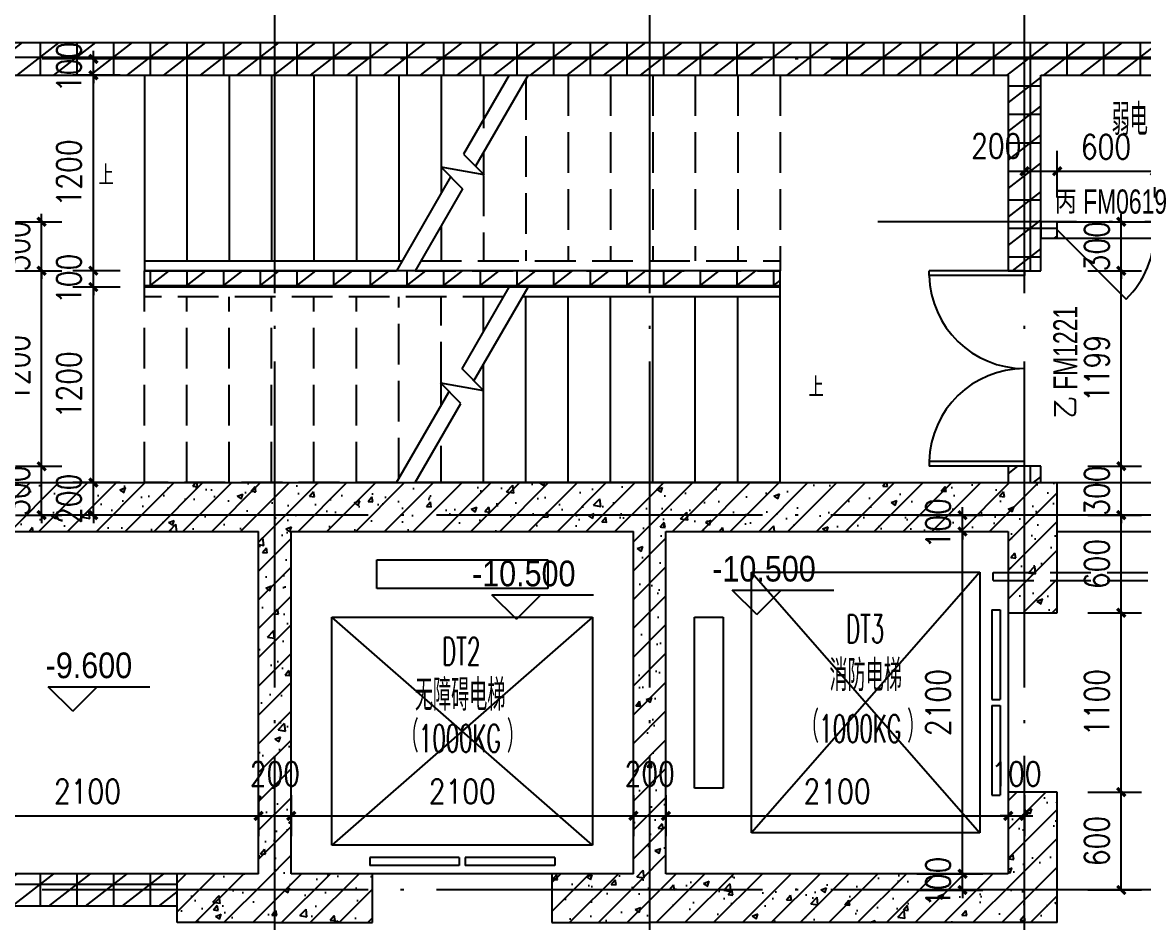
# Model space of a CAD drawing. Extents: x 718358 to 1668613, y -348838 to -159582.
# Drawn here: x 726164 to 733043, y -193960 to -188436 of the extents above; entities that cross this region are included whole.
import ezdxf

# ---------------------------------------------------------------- set-up
doc = ezdxf.new("R2010")
doc.units = 0
doc.header["$LTSCALE"] = 1000
doc.linetypes.add('DASH', pattern=[0.35, 0.25, -0.1])
doc.linetypes.add('DOTE', pattern=[2.42, 2, -0.2, 0.02, -0.2])
for name, color, linetype in [('地下室排水', 44, 'Continuous'), ('建-图例填充', 251, 'Continuous'), ('建-墙体', 2, 'Continuous'), ('建-尺寸', 73, 'Continuous'), ('建-影线', 8, 'Continuous'), ('建-房间名', 7, 'Continuous'), ('建-柱子', 6, 'Continuous'), ('建-标高', 3, 'Continuous'), ('建-楼梯', 4, 'Continuous'), ('建-符号', 3, 'Continuous'), ('建-符号说明', 7, 'Continuous'), ('建-轴网', 14, 'DOTE'), ('建-门', 4, 'Continuous'), ('建-门窗', 4, 'Continuous'), ('建-门窗-编号', 7, 'Continuous')]:
    doc.layers.add(name, color=color, linetype=linetype)
doc.styles.add('_TCH_DIM', font='gt单线西文.shx', dxfattribs={"width": 0.8, "bigfont": 'gt单线中文.shx'})
doc.styles.add('_TCH_WINDOW', font='gt单线西文.shx', dxfattribs={"height": 3.5, "bigfont": 'gt单线中文.shx'})
doc.styles.add('DIM_FONT', font='SIMPLEX.shx', dxfattribs={"width": 0.8, "bigfont": 'GBCBIG.shx'})
doc.dimstyles.new('DIMN50', dxfattribs={"dimscale": 0.5, "dimtxt": 300, "dimasz": 100, "dimexe": 250, "dimexo": 300, "dimgap": 150, "dimtad": 1, "dimdec": 0, "dimzin": 0, "dimdsep": 46, "dimtxsty": 'DIM_FONT', "dimblk": 'ARCHTICK', "dimcen": 0.09, "dimdle": 1, "dimclrt": 7, "dimazin": 2, "dimtfac": 1, "dimtdec": 0, "dimtix": 1, "dimtmove": 2, "dimatfit": 3, "dimldrblk": 'ARCHTICK', "dimfxl": 1, "dimtolj": 1, "dimtzin": 0, "dimarcsym": 0})
pattern_1 = [(0, (0, 0), (0, 175), []), (37.875, (200, 0), (-84.807639, 109.038328), []), (90, (200, 0), (-225, 1e-14), [])]
pattern_2 = [(45, (0, 0), (-88.388348, 88.388348), []), (50, (0, 0), (358.63009, -31.37607), [37.5, -412.5]), (355, (0, 0), (-69.37567, 376.09607), [30, -330]), (100.4514, (29.9, -2.6), (289.25469, 344.71977), [31.8701, -350.57106]), (46.1842, (0, 100), (533.62052, -82.7595), [56.25, -618.75]), (96.6356, (44.47, 93.1), (467.33135, 487.05894), [47.80514, -525.8565]), (351.1842, (0, 100), (467.33097, 487.0593), [45, -495]), (21, (50, 75), (298.45353, -201.30945), [37.5, -412.5]), (326, (50, 75), (121.65767, 362.57502), [30, -330]), (71.4514, (74.87, 58.22), (420.11131, 161.26525), [31.8701, -350.57106]), (37.5, (0, 0), (6.079928, 166.446927), [0, -326, 0, -335, 0, -331.25]), (7.5, (0, 0), (131.53477, 197.205856), [0, -191, 0, -318.5, 0, -126.25]), (327.5, (-111.5, 0), (266.911218, -11.277436), [0, -125, 0, -390, 0, -517.5]), (317.5, (-161.5, 0), (291.593085, 50.05249), [0, -162.5, 0, -259, 0, -367.5])]

# ---------------------------------------------------------------- blocks, each defined once
blk = doc.blocks.new('gnftfgfgdsgfd')
at = {"layer": '建-楼梯'}
for p, q in [((726912.8, -155897.7), (729151.5, -155897.7)), ((726912.8, -155897.7), (726912.8, -157037.7)), ((727172.8, -155897.7), (727172.8, -157037.7)), ((727432.8, -155897.7), (727432.8, -157037.7)), ((727692.8, -155897.7), (727692.8, -157037.7)), ((727952.8, -155897.7), (727952.8, -157037.7)), ((728212.8, -155897.7), (728212.8, -157037.7)), ((728472.8, -155897.7), (728472.8, -157037.7)), ((728732.8, -155897.7), (728732.8, -156462.5)), ((729151.5, -155897.7), (728871.1, -156383.3)), ((729266.9, -155897.7), (728944.3, -156456.5)), ((728992.8, -155897.7), (728992.8, -156222.5)), ((728992.8, -156372.5), (728992.8, -156505)), ((728871.1, -156383.3), (728997.3, -156509.5)), ((728997.3, -156509.5), (728732.4, -156462.8)), ((728732.4, -156462.8), (728864.5, -156594.8)), ((728732.8, -156463.2), (728732.8, -156622.9)), ((728791.3, -156521.6), (728458.7, -157097.7)), ((728864.5, -156594.8), (728574.1, -157097.7)), ((726912.8, -157037.7), (726912.8, -157097.7)), ((726912.8, -157037.7), (728493.3, -157037.7)), ((726912.8, -157037.7), (726912.8, -157097.7)), ((726912.8, -157097.7), (728458.7, -157097.7)), ((726912.8, -157097.7), (728458.7, -157097.7)), ((728861.1, -157700.6), (729151.5, -157197.7)), ((728934.3, -157773.8), (729266.9, -157197.7)), ((730812.8, -157197.7), (729266.9, -157197.7)), ((730812.8, -157197.7), (729266.9, -157197.7)), ((730812.8, -157257.7), (730812.8, -157197.7)), ((730812.8, -157257.7), (730812.8, -157197.7)), ((730812.8, -157257.7), (729232.3, -157257.7)), ((729252.8, -158397.9), (729252.8, -157257.7)), ((729512.8, -158397.9), (729512.8, -157257.7)), ((729772.8, -158397.9), (729772.8, -157257.7)), ((730032.8, -158397.9), (730032.8, -157257.7)), ((730292.8, -158397.9), (730292.8, -157257.7)), ((730552.8, -158397.9), (730552.8, -157257.7)), ((730812.8, -158397.9), (730812.8, -157257.7)), ((728992.8, -157832.3), (728992.8, -157672.5)), ((728993.2, -157832.7), (728861.1, -157700.6)), ((728854.5, -157912.2), (728728.3, -157785.9)), ((728728.3, -157785.9), (728993.2, -157832.7)), ((728732.8, -157922.9), (728732.8, -157790.4)), ((728458.7, -158397.9), (728781.3, -157839)), ((728992.8, -158397.9), (728992.8, -157832.9)), ((728574.1, -158397.9), (728854.5, -157912.2)), ((728732.8, -158397.9), (728732.8, -158172.9)), ((730812.8, -158397.9), (728574.1, -158397.9))]:
    blk.add_line(p, q, dxfattribs=at)
at = {"layer": '建-楼梯', "linetype": 'DASH'}
for p, q in [((729252.8, -155922.2), (729252.8, -157037.7)), ((729266.9, -155897.7), (730812.8, -155897.7)), ((729512.8, -155897.7), (729512.8, -157037.7)), ((729772.8, -155897.7), (729772.8, -157037.7)), ((730032.8, -155897.7), (730032.8, -157037.7)), ((730292.8, -155897.7), (730292.8, -157037.7)), ((730552.8, -155897.7), (730552.8, -157037.7)), ((730812.8, -155897.7), (730812.8, -157037.7)), ((728992.8, -156512.4), (728992.8, -157037.7)), ((728732.8, -156822.9), (728732.8, -157037.7)), ((728608.8, -157037.7), (730812.8, -157037.7)), ((730812.8, -157037.7), (730812.8, -157097.7)), ((730812.8, -157037.7), (730812.8, -157097.7)), ((728574.1, -157097.7), (730812.8, -157097.7)), ((728574.1, -157097.7), (730812.8, -157097.7)), ((729151.5, -157197.7), (726912.8, -157197.7)), ((726912.8, -157257.7), (726912.8, -157197.7)), ((729151.5, -157197.7), (726912.8, -157197.7)), ((726912.8, -157257.7), (726912.8, -157197.7)), ((726912.8, -158397.9), (726912.8, -157257.7)), ((729116.8, -157257.7), (726912.8, -157257.7)), ((727172.8, -158397.9), (727172.8, -157257.7)), ((727432.8, -158397.9), (727432.8, -157257.7)), ((727692.8, -158397.9), (727692.8, -157257.7)), ((727952.8, -158397.9), (727952.8, -157257.7)), ((728212.8, -158397.9), (728212.8, -157257.7)), ((728472.8, -158373.4), (728472.8, -157257.7)), ((728732.8, -157783.1), (728732.8, -157257.7)), ((728992.8, -157472.5), (728992.8, -157257.7)), ((728458.7, -158397.9), (726912.8, -158397.9))]:
    blk.add_line(p, q, dxfattribs=at)
at = {"layer": '建-符号'}
for points in [[(726782.8, -156497.7, 0, 0, 0), (728582.8, -156497.7, 40, 0, 0), (728732.8, -156497.7, 0, 0, 0)], [(730942.8, -157797.7, 0, 0, 0), (729142.8, -157797.7, 40, 0, 0), (728992.8, -157797.7, 0, 0, 0)]]:
    blk.add_lwpolyline(points, format="xyseb", dxfattribs=at)
at = {"layer": '建-符号说明', "style": '_TCH_DIM', "width": 0.8}
for p in [(726631, -156572.7), (730987.8, -157872.7)]:
    blk.add_text('上', height=122.8, dxfattribs=at).set_placement(p)
blk = doc.blocks.new('_ArchTick')
at = {"color": 0, "linetype": 'ByBlock', "const_width": 0.4}
blk.add_lwpolyline([(-0.5, -0.5), (0.5, 0.5)], dxfattribs=at)
blk = doc.blocks.new('*D933')
at = {"layer": 'Defpoints', "color": 0, "transparency": 16777216}
for p in [(732512.8, -189349.6), (732312.8, -189660.1), (732512.8, -189660.1)]:
    blk.add_point(p, dxfattribs=at)
at = {"layer": '建-尺寸', "color": 0, "lineweight": -2, "transparency": 16777216}
for p, q in [((732312.8, -189510.1), (732312.8, -189224.6)), ((732512.8, -189510.1), (732512.8, -189224.6)), ((732312.3, -189349.6), (732513.3, -189349.6))]:
    blk.add_line(p, q, dxfattribs=at)
at = {"layer": '建-尺寸', "color": 0, "lineweight": -2, "transparency": 16777216, "xscale": 50, "yscale": 50, "zscale": 50, "rotation": 180}
blk.add_blockref('_ArchTick', (732312.8, -189349.6), dxfattribs=at)
at = {"layer": '建-尺寸', "color": 0, "lineweight": -2, "transparency": 16777216, "xscale": 50, "yscale": 50, "zscale": 50}
blk.add_blockref('_ArchTick', (732512.8, -189349.6), dxfattribs=at)
at = {"layer": '建-尺寸', "color": 7, "transparency": 16777216, "insert": (732139.4, -189194.6), "char_height": 150, "attachment_point": 5, "style": 'DIM_FONT'}
blk.add_mtext('\\A1;200', dxfattribs=at)
blk = doc.blocks.new('*D934')
at = {"layer": 'Defpoints', "color": 0, "transparency": 16777216}
for p in [(733112.8, -189349.6), (732512.8, -189660.1), (733112.8, -189660.1)]:
    blk.add_point(p, dxfattribs=at)
at = {"layer": '建-尺寸', "color": 0, "lineweight": -2, "transparency": 16777216}
for p, q in [((732512.8, -189510.1), (732512.8, -189224.6)), ((733112.8, -189510.1), (733112.8, -189224.6)), ((732512.3, -189349.6), (733113.3, -189349.6))]:
    blk.add_line(p, q, dxfattribs=at)
at = {"layer": '建-尺寸', "color": 0, "lineweight": -2, "transparency": 16777216, "xscale": 50, "yscale": 50, "zscale": 50, "rotation": 180}
blk.add_blockref('_ArchTick', (732512.8, -189349.6), dxfattribs=at)
at = {"layer": '建-尺寸', "color": 0, "lineweight": -2, "transparency": 16777216, "xscale": 50, "yscale": 50, "zscale": 50}
blk.add_blockref('_ArchTick', (733112.8, -189349.6), dxfattribs=at)
at = {"layer": '建-尺寸', "color": 7, "transparency": 16777216, "insert": (732812.8, -189199.6), "char_height": 150, "attachment_point": 5, "style": 'DIM_FONT'}
blk.add_mtext('\\A1;600', dxfattribs=at)
blk = doc.blocks.new('*D938')
at = {"layer": 'Defpoints', "color": 0, "transparency": 16777216}
for p in [(731503, -193660.3), (731932.3, -193660.3), (731503, -193760.4)]:
    blk.add_point(p, dxfattribs=at)
at = {"layer": '建-尺寸', "color": 0, "lineweight": -2, "transparency": 16777216}
for p, q in [((731653, -193660.3), (732057.3, -193660.3)), ((731932.3, -193660.3), (731932.3, -193610.3)), ((731932.3, -193760.4), (731932.3, -193660.3)), ((731653, -193760.4), (732057.3, -193760.4)), ((731932.3, -193760.4), (731932.3, -193810.4))]:
    blk.add_line(p, q, dxfattribs=at)
at = {"layer": '建-尺寸', "color": 0, "lineweight": -2, "transparency": 16777216, "xscale": 50, "yscale": 50, "zscale": 50}
for p, rotation in [((731932.3, -193660.3), 270), ((731932.3, -193760.4), 90)]:
    blk.add_blockref('_ArchTick', p, dxfattribs=dict(at, rotation=rotation))
at = {"layer": '建-尺寸', "color": 7, "transparency": 16777216, "insert": (731782.3, -193710.4), "char_height": 150, "attachment_point": 5, "rotation": 90, "style": 'DIM_FONT'}
blk.add_mtext('\\A1;100', dxfattribs=at)
blk = doc.blocks.new('*D939')
at = {"layer": 'Defpoints', "color": 0, "transparency": 16777216}
for p in [(731503, -191560.3), (731932.3, -191560.3), (731503, -193660.3)]:
    blk.add_point(p, dxfattribs=at)
at = {"layer": '建-尺寸', "color": 0, "lineweight": -2, "transparency": 16777216}
for p, q in [((731653, -191560.3), (732057.3, -191560.3)), ((731932.3, -193660.8), (731932.3, -191559.8)), ((731653, -193660.3), (732057.3, -193660.3))]:
    blk.add_line(p, q, dxfattribs=at)
at = {"layer": '建-尺寸', "color": 0, "lineweight": -2, "transparency": 16777216, "xscale": 50, "yscale": 50, "zscale": 50}
for p, rotation in [((731932.3, -191560.3), 90), ((731932.3, -193660.3), 270)]:
    blk.add_blockref('_ArchTick', p, dxfattribs=dict(at, rotation=rotation))
at = {"layer": '建-尺寸', "color": 7, "transparency": 16777216, "insert": (731782.3, -192610.3), "char_height": 150, "attachment_point": 5, "rotation": 90, "style": 'DIM_FONT'}
blk.add_mtext('\\A1;2100', dxfattribs=at)
blk = doc.blocks.new('*D940')
at = {"layer": 'Defpoints', "color": 0, "transparency": 16777216}
for p in [(731503, -191460.1), (731932.3, -191460.1), (731503, -191560.3)]:
    blk.add_point(p, dxfattribs=at)
at = {"layer": '建-尺寸', "color": 0, "lineweight": -2, "transparency": 16777216}
for p, q in [((731932.3, -191460.1), (731932.3, -191410.1)), ((731653, -191460.1), (732057.3, -191460.1)), ((731932.3, -191560.3), (731932.3, -191460.1)), ((731653, -191560.3), (732057.3, -191560.3)), ((731932.3, -191560.3), (731932.3, -191610.3))]:
    blk.add_line(p, q, dxfattribs=at)
at = {"layer": '建-尺寸', "color": 0, "lineweight": -2, "transparency": 16777216, "xscale": 50, "yscale": 50, "zscale": 50}
for p, rotation in [((731932.3, -191460.1), 270), ((731932.3, -191560.3), 90)]:
    blk.add_blockref('_ArchTick', p, dxfattribs=dict(at, rotation=rotation))
at = {"layer": '建-尺寸', "color": 7, "transparency": 16777216, "insert": (731782.3, -191510.2), "char_height": 150, "attachment_point": 5, "rotation": 90, "style": 'DIM_FONT'}
blk.add_mtext('\\A1;100', dxfattribs=at)
blk = doc.blocks.new('*D942')
at = {"layer": 'Defpoints', "color": 0, "transparency": 16777216}
for p in [(725512.8, -193029.2), (727612.8, -193029.2), (727612.8, -193305.5)]:
    blk.add_point(p, dxfattribs=at)
at = {"layer": '建-尺寸', "color": 0, "lineweight": -2, "transparency": 16777216}
for p, q in [((725512.8, -193179.2), (725512.8, -193430.5)), ((727612.8, -193179.2), (727612.8, -193430.5)), ((725512.3, -193305.5), (727613.3, -193305.5))]:
    blk.add_line(p, q, dxfattribs=at)
at = {"layer": '建-尺寸', "color": 0, "lineweight": -2, "transparency": 16777216, "xscale": 50, "yscale": 50, "zscale": 50, "rotation": 180}
blk.add_blockref('_ArchTick', (725512.8, -193305.5), dxfattribs=at)
at = {"layer": '建-尺寸', "color": 0, "lineweight": -2, "transparency": 16777216, "xscale": 50, "yscale": 50, "zscale": 50}
blk.add_blockref('_ArchTick', (727612.8, -193305.5), dxfattribs=at)
at = {"layer": '建-尺寸', "color": 7, "transparency": 16777216, "insert": (726562.8, -193155.5), "char_height": 150, "attachment_point": 5, "style": 'DIM_FONT'}
blk.add_mtext('\\A1;2100', dxfattribs=at)
blk = doc.blocks.new('*D943')
at = {"layer": 'Defpoints', "color": 0, "transparency": 16777216}
for p in [(727612.8, -193029.2), (727812.8, -193029.2), (727812.8, -193305.5)]:
    blk.add_point(p, dxfattribs=at)
at = {"layer": '建-尺寸', "color": 0, "lineweight": -2, "transparency": 16777216}
for p, q in [((727612.8, -193179.2), (727612.8, -193430.5)), ((727812.8, -193179.2), (727812.8, -193430.5)), ((727612.3, -193305.5), (727813.3, -193305.5))]:
    blk.add_line(p, q, dxfattribs=at)
at = {"layer": '建-尺寸', "color": 0, "lineweight": -2, "transparency": 16777216, "xscale": 50, "yscale": 50, "zscale": 50, "rotation": 180}
blk.add_blockref('_ArchTick', (727612.8, -193305.5), dxfattribs=at)
at = {"layer": '建-尺寸', "color": 0, "lineweight": -2, "transparency": 16777216, "xscale": 50, "yscale": 50, "zscale": 50}
blk.add_blockref('_ArchTick', (727812.8, -193305.5), dxfattribs=at)
at = {"layer": '建-尺寸', "color": 7, "transparency": 16777216, "insert": (727712.8, -193048), "char_height": 150, "attachment_point": 5, "style": 'DIM_FONT'}
blk.add_mtext('\\A1;200', dxfattribs=at)
blk = doc.blocks.new('*D944')
at = {"layer": 'Defpoints', "color": 0, "transparency": 16777216}
for p in [(727812.8, -193029.2), (729912.8, -193029.2), (729912.8, -193305.5)]:
    blk.add_point(p, dxfattribs=at)
at = {"layer": '建-尺寸', "color": 0, "lineweight": -2, "transparency": 16777216}
for p, q in [((727812.8, -193179.2), (727812.8, -193430.5)), ((729912.8, -193179.2), (729912.8, -193430.5)), ((727812.3, -193305.5), (729913.3, -193305.5))]:
    blk.add_line(p, q, dxfattribs=at)
at = {"layer": '建-尺寸', "color": 0, "lineweight": -2, "transparency": 16777216, "xscale": 50, "yscale": 50, "zscale": 50, "rotation": 180}
blk.add_blockref('_ArchTick', (727812.8, -193305.5), dxfattribs=at)
at = {"layer": '建-尺寸', "color": 0, "lineweight": -2, "transparency": 16777216, "xscale": 50, "yscale": 50, "zscale": 50}
blk.add_blockref('_ArchTick', (729912.8, -193305.5), dxfattribs=at)
at = {"layer": '建-尺寸', "color": 7, "transparency": 16777216, "insert": (728862.8, -193155.5), "char_height": 150, "attachment_point": 5, "style": 'DIM_FONT'}
blk.add_mtext('\\A1;2100', dxfattribs=at)
blk = doc.blocks.new('*D945')
at = {"layer": 'Defpoints', "color": 0, "transparency": 16777216}
for p in [(729912.8, -193029.2), (730112.8, -193029.2), (730112.8, -193305.5)]:
    blk.add_point(p, dxfattribs=at)
at = {"layer": '建-尺寸', "color": 0, "lineweight": -2, "transparency": 16777216}
for p, q in [((729912.8, -193179.2), (729912.8, -193430.5)), ((730112.8, -193179.2), (730112.8, -193430.5)), ((729912.3, -193305.5), (730113.3, -193305.5))]:
    blk.add_line(p, q, dxfattribs=at)
at = {"layer": '建-尺寸', "color": 0, "lineweight": -2, "transparency": 16777216, "xscale": 50, "yscale": 50, "zscale": 50, "rotation": 180}
blk.add_blockref('_ArchTick', (729912.8, -193305.5), dxfattribs=at)
at = {"layer": '建-尺寸', "color": 0, "lineweight": -2, "transparency": 16777216, "xscale": 50, "yscale": 50, "zscale": 50}
blk.add_blockref('_ArchTick', (730112.8, -193305.5), dxfattribs=at)
at = {"layer": '建-尺寸', "color": 7, "transparency": 16777216, "insert": (730012.8, -193048), "char_height": 150, "attachment_point": 5, "style": 'DIM_FONT'}
blk.add_mtext('\\A1;200', dxfattribs=at)
blk = doc.blocks.new('*D946')
at = {"layer": 'Defpoints', "color": 0, "transparency": 16777216}
for p in [(730112.8, -193029.2), (732212.8, -193029.2), (732212.8, -193305.5)]:
    blk.add_point(p, dxfattribs=at)
at = {"layer": '建-尺寸', "color": 0, "lineweight": -2, "transparency": 16777216}
for p, q in [((730112.8, -193179.2), (730112.8, -193430.5)), ((732212.8, -193179.2), (732212.8, -193430.5)), ((730112.3, -193305.5), (732213.3, -193305.5))]:
    blk.add_line(p, q, dxfattribs=at)
at = {"layer": '建-尺寸', "color": 0, "lineweight": -2, "transparency": 16777216, "xscale": 50, "yscale": 50, "zscale": 50, "rotation": 180}
blk.add_blockref('_ArchTick', (730112.8, -193305.5), dxfattribs=at)
at = {"layer": '建-尺寸', "color": 0, "lineweight": -2, "transparency": 16777216, "xscale": 50, "yscale": 50, "zscale": 50}
blk.add_blockref('_ArchTick', (732212.8, -193305.5), dxfattribs=at)
at = {"layer": '建-尺寸', "color": 7, "transparency": 16777216, "insert": (731162.8, -193155.5), "char_height": 150, "attachment_point": 5, "style": 'DIM_FONT'}
blk.add_mtext('\\A1;2100', dxfattribs=at)
blk = doc.blocks.new('*D947')
at = {"layer": 'Defpoints', "color": 0, "transparency": 16777216}
for p in [(732212.8, -193029.2), (732312.8, -193029.2), (732312.8, -193305.5)]:
    blk.add_point(p, dxfattribs=at)
at = {"layer": '建-尺寸', "color": 0, "lineweight": -2, "transparency": 16777216}
for p, q in [((732212.8, -193179.2), (732212.8, -193430.5)), ((732312.8, -193179.2), (732312.8, -193430.5)), ((732212.8, -193305.5), (732162.8, -193305.5)), ((732212.8, -193305.5), (732312.8, -193305.5)), ((732312.8, -193305.5), (732362.8, -193305.5))]:
    blk.add_line(p, q, dxfattribs=at)
at = {"layer": '建-尺寸', "color": 0, "lineweight": -2, "transparency": 16777216, "xscale": 50, "yscale": 50, "zscale": 50}
blk.add_blockref('_ArchTick', (732212.8, -193305.5), dxfattribs=at)
at = {"layer": '建-尺寸', "color": 0, "lineweight": -2, "transparency": 16777216, "xscale": 50, "yscale": 50, "zscale": 50, "rotation": 180}
blk.add_blockref('_ArchTick', (732312.8, -193305.5), dxfattribs=at)
at = {"layer": '建-尺寸', "color": 7, "transparency": 16777216, "insert": (732262.8, -193048), "char_height": 150, "attachment_point": 5, "style": 'DIM_FONT'}
blk.add_mtext('\\A1;100', dxfattribs=at)
blk = doc.blocks.new('*D948')
at = {"layer": 'Defpoints', "color": 0, "transparency": 16777216}
for p in [(732551.6, -193159.8), (732906.4, -193159.8), (732551.6, -193760.1)]:
    blk.add_point(p, dxfattribs=at)
at = {"layer": '建-尺寸', "color": 0, "lineweight": -2, "transparency": 16777216}
for p, q in [((732701.6, -193159.8), (733031.4, -193159.8)), ((732906.4, -193760.6), (732906.4, -193159.3)), ((732701.6, -193760.1), (733031.4, -193760.1))]:
    blk.add_line(p, q, dxfattribs=at)
at = {"layer": '建-尺寸', "color": 0, "lineweight": -2, "transparency": 16777216, "xscale": 50, "yscale": 50, "zscale": 50}
for p, rotation in [((732906.4, -193159.8), 90), ((732906.4, -193760.1), 270)]:
    blk.add_blockref('_ArchTick', p, dxfattribs=dict(at, rotation=rotation))
at = {"layer": '建-尺寸', "color": 7, "transparency": 16777216, "insert": (732756.4, -193460), "char_height": 150, "attachment_point": 5, "rotation": 90, "style": 'DIM_FONT'}
blk.add_mtext('\\A1;600', dxfattribs=at)
blk = doc.blocks.new('*D949')
at = {"layer": 'Defpoints', "color": 0, "transparency": 16777216}
for p in [(732551.6, -192059.8), (732906.4, -192059.8), (732551.6, -193159.8)]:
    blk.add_point(p, dxfattribs=at)
at = {"layer": '建-尺寸', "color": 0, "lineweight": -2, "transparency": 16777216}
for p, q in [((732701.6, -192059.8), (733031.4, -192059.8)), ((732906.4, -193160.3), (732906.4, -192059.3)), ((732701.6, -193159.8), (733031.4, -193159.8))]:
    blk.add_line(p, q, dxfattribs=at)
at = {"layer": '建-尺寸', "color": 0, "lineweight": -2, "transparency": 16777216, "xscale": 50, "yscale": 50, "zscale": 50}
for p, rotation in [((732906.4, -192059.8), 90), ((732906.4, -193159.8), 270)]:
    blk.add_blockref('_ArchTick', p, dxfattribs=dict(at, rotation=rotation))
at = {"layer": '建-尺寸', "color": 7, "transparency": 16777216, "insert": (732756.4, -192609.8), "char_height": 150, "attachment_point": 5, "rotation": 90, "style": 'DIM_FONT'}
blk.add_mtext('\\A1;1100', dxfattribs=at)
blk = doc.blocks.new('*D950')
at = {"layer": 'Defpoints', "color": 0, "transparency": 16777216}
for p in [(732551.6, -191460.1), (732906.4, -191460.1), (732551.6, -192059.8)]:
    blk.add_point(p, dxfattribs=at)
at = {"layer": '建-尺寸', "color": 0, "lineweight": -2, "transparency": 16777216}
for p, q in [((732701.6, -191460.1), (733031.4, -191460.1)), ((732906.4, -192060.3), (732906.4, -191459.6)), ((732701.6, -192059.8), (733031.4, -192059.8))]:
    blk.add_line(p, q, dxfattribs=at)
at = {"layer": '建-尺寸', "color": 0, "lineweight": -2, "transparency": 16777216, "xscale": 50, "yscale": 50, "zscale": 50}
for p, rotation in [((732906.4, -191460.1), 90), ((732906.4, -192059.8), 270)]:
    blk.add_blockref('_ArchTick', p, dxfattribs=dict(at, rotation=rotation))
at = {"layer": '建-尺寸', "color": 7, "transparency": 16777216, "insert": (732756.4, -191760), "char_height": 150, "attachment_point": 5, "rotation": 90, "style": 'DIM_FONT'}
blk.add_mtext('\\A1;600', dxfattribs=at)
blk = doc.blocks.new('*D951')
at = {"layer": 'Defpoints', "color": 0, "transparency": 16777216}
for p in [(732551.6, -191159.8), (732906.4, -191159.8), (732551.6, -191460.1)]:
    blk.add_point(p, dxfattribs=at)
at = {"layer": '建-尺寸', "color": 0, "lineweight": -2, "transparency": 16777216}
for p, q in [((732906.4, -191159.8), (732906.4, -191109.8)), ((732701.6, -191159.8), (733031.4, -191159.8)), ((732906.4, -191460.1), (732906.4, -191159.8)), ((732701.6, -191460.1), (733031.4, -191460.1)), ((732906.4, -191460.1), (732906.4, -191510.1))]:
    blk.add_line(p, q, dxfattribs=at)
at = {"layer": '建-尺寸', "color": 0, "lineweight": -2, "transparency": 16777216, "xscale": 50, "yscale": 50, "zscale": 50}
for p, rotation in [((732906.4, -191159.8), 270), ((732906.4, -191460.1), 90)]:
    blk.add_blockref('_ArchTick', p, dxfattribs=dict(at, rotation=rotation))
at = {"layer": '建-尺寸', "color": 7, "transparency": 16777216, "insert": (732756.4, -191310), "char_height": 150, "attachment_point": 5, "rotation": 90, "style": 'DIM_FONT'}
blk.add_mtext('\\A1;300', dxfattribs=at)
blk = doc.blocks.new('*D952')
at = {"layer": 'Defpoints', "color": 0, "transparency": 16777216}
for p in [(732551.6, -189960.3), (732906.4, -189960.3), (732551.6, -191159.8)]:
    blk.add_point(p, dxfattribs=at)
at = {"layer": '建-尺寸', "color": 0, "lineweight": -2, "transparency": 16777216}
for p, q in [((732701.6, -189960.3), (733031.4, -189960.3)), ((732906.4, -191160.3), (732906.4, -189959.8)), ((732701.6, -191159.8), (733031.4, -191159.8))]:
    blk.add_line(p, q, dxfattribs=at)
at = {"layer": '建-尺寸', "color": 0, "lineweight": -2, "transparency": 16777216, "xscale": 50, "yscale": 50, "zscale": 50}
for p, rotation in [((732906.4, -189960.3), 90), ((732906.4, -191159.8), 270)]:
    blk.add_blockref('_ArchTick', p, dxfattribs=dict(at, rotation=rotation))
at = {"layer": '建-尺寸', "color": 7, "transparency": 16777216, "insert": (732756.4, -190560.1), "char_height": 150, "attachment_point": 5, "rotation": 90, "style": 'DIM_FONT'}
blk.add_mtext('\\A1;1199', dxfattribs=at)
blk = doc.blocks.new('*D953')
at = {"layer": 'Defpoints', "color": 0, "transparency": 16777216}
for p in [(732551.6, -189660.1), (732906.4, -189660.1), (732551.6, -189960.3)]:
    blk.add_point(p, dxfattribs=at)
at = {"layer": '建-尺寸', "color": 0, "lineweight": -2, "transparency": 16777216}
for p, q in [((732701.6, -189660.1), (733031.4, -189660.1)), ((732906.4, -189660.1), (732906.4, -189610.1)), ((732906.4, -189960.3), (732906.4, -189660.1)), ((732701.6, -189960.3), (733031.4, -189960.3)), ((732906.4, -189960.3), (732906.4, -190010.3))]:
    blk.add_line(p, q, dxfattribs=at)
at = {"layer": '建-尺寸', "color": 0, "lineweight": -2, "transparency": 16777216, "xscale": 50, "yscale": 50, "zscale": 50}
for p, rotation in [((732906.4, -189660.1), 270), ((732906.4, -189960.3), 90)]:
    blk.add_blockref('_ArchTick', p, dxfattribs=dict(at, rotation=rotation))
at = {"layer": '建-尺寸', "color": 7, "transparency": 16777216, "insert": (732756.4, -189810.2), "char_height": 150, "attachment_point": 5, "rotation": 90, "style": 'DIM_FONT'}
blk.add_mtext('\\A1;300', dxfattribs=at)
blk = doc.blocks.new('*D954')
at = {"layer": 'Defpoints', "color": 0, "transparency": 16777216}
for p in [(726599, -188660), (726912.8, -188660), (726912.8, -188760)]:
    blk.add_point(p, dxfattribs=at)
at = {"layer": '建-尺寸', "color": 0, "lineweight": -2, "transparency": 16777216}
for p, q in [((726599, -188660), (726599, -188610)), ((726762.8, -188660), (726474, -188660)), ((726599, -188760), (726599, -188660)), ((726762.8, -188760), (726474, -188760)), ((726599, -188760), (726599, -188810))]:
    blk.add_line(p, q, dxfattribs=at)
at = {"layer": '建-尺寸', "color": 0, "lineweight": -2, "transparency": 16777216, "xscale": 50, "yscale": 50, "zscale": 50}
for p, rotation in [((726599, -188660), 270), ((726599, -188760), 90)]:
    blk.add_blockref('_ArchTick', p, dxfattribs=dict(at, rotation=rotation))
at = {"layer": '建-尺寸', "color": 7, "transparency": 16777216, "insert": (726449, -188710), "char_height": 150, "attachment_point": 5, "rotation": 90, "style": 'DIM_FONT'}
blk.add_mtext('\\A1;100', dxfattribs=at)
blk = doc.blocks.new('*D955')
at = {"layer": 'Defpoints', "color": 0, "transparency": 16777216}
for p in [(726599, -188760), (726912.8, -188760), (726912.8, -189960)]:
    blk.add_point(p, dxfattribs=at)
at = {"layer": '建-尺寸', "color": 0, "lineweight": -2, "transparency": 16777216}
for p, q in [((726762.8, -188760), (726474, -188760)), ((726599, -189960.5), (726599, -188759.5)), ((726762.8, -189960), (726474, -189960))]:
    blk.add_line(p, q, dxfattribs=at)
at = {"layer": '建-尺寸', "color": 0, "lineweight": -2, "transparency": 16777216, "xscale": 50, "yscale": 50, "zscale": 50}
for p, rotation in [((726599, -188760), 90), ((726599, -189960), 270)]:
    blk.add_blockref('_ArchTick', p, dxfattribs=dict(at, rotation=rotation))
at = {"layer": '建-尺寸', "color": 7, "transparency": 16777216, "insert": (726449, -189360), "char_height": 150, "attachment_point": 5, "rotation": 90, "style": 'DIM_FONT'}
blk.add_mtext('\\A1;1200', dxfattribs=at)
blk = doc.blocks.new('*D956')
at = {"layer": 'Defpoints', "color": 0, "transparency": 16777216}
for p in [(726599, -189960), (726912.8, -189960), (726912.8, -190060)]:
    blk.add_point(p, dxfattribs=at)
at = {"layer": '建-尺寸', "color": 0, "lineweight": -2, "transparency": 16777216}
for p, q in [((726599, -189960), (726599, -189910)), ((726762.8, -189960), (726474, -189960)), ((726599, -190060), (726599, -189960)), ((726762.8, -190060), (726474, -190060)), ((726599, -190060), (726599, -190110))]:
    blk.add_line(p, q, dxfattribs=at)
at = {"layer": '建-尺寸', "color": 0, "lineweight": -2, "transparency": 16777216, "xscale": 50, "yscale": 50, "zscale": 50}
for p, rotation in [((726599, -189960), 270), ((726599, -190060), 90)]:
    blk.add_blockref('_ArchTick', p, dxfattribs=dict(at, rotation=rotation))
at = {"layer": '建-尺寸', "color": 7, "transparency": 16777216, "insert": (726449, -190010), "char_height": 150, "attachment_point": 5, "rotation": 90, "style": 'DIM_FONT'}
blk.add_mtext('\\A1;100', dxfattribs=at)
blk = doc.blocks.new('*D957')
at = {"layer": 'Defpoints', "color": 0, "transparency": 16777216}
for p in [(726599, -190060), (726912.8, -190060), (726912.8, -191260.2)]:
    blk.add_point(p, dxfattribs=at)
at = {"layer": '建-尺寸', "color": 0, "lineweight": -2, "transparency": 16777216}
for p, q in [((726762.8, -190060), (726474, -190060)), ((726599, -191260.7), (726599, -190059.5)), ((726762.8, -191260.2), (726474, -191260.2))]:
    blk.add_line(p, q, dxfattribs=at)
at = {"layer": '建-尺寸', "color": 0, "lineweight": -2, "transparency": 16777216, "xscale": 50, "yscale": 50, "zscale": 50}
for p, rotation in [((726599, -190060), 90), ((726599, -191260.2), 270)]:
    blk.add_blockref('_ArchTick', p, dxfattribs=dict(at, rotation=rotation))
at = {"layer": '建-尺寸', "color": 7, "transparency": 16777216, "insert": (726449, -190660.1), "char_height": 150, "attachment_point": 5, "rotation": 90, "style": 'DIM_FONT'}
blk.add_mtext('\\A1;1200', dxfattribs=at)
blk = doc.blocks.new('*D958')
at = {"layer": 'Defpoints', "color": 0, "transparency": 16777216}
for p in [(726599, -191260.2), (726912.8, -191260.2), (726912.8, -191460)]:
    blk.add_point(p, dxfattribs=at)
at = {"layer": '建-尺寸', "color": 0, "lineweight": -2, "transparency": 16777216}
for p, q in [((726599, -191260.2), (726599, -191210.2)), ((726762.8, -191260.2), (726474, -191260.2)), ((726599, -191460), (726599, -191260.2)), ((726762.8, -191460), (726474, -191460)), ((726599, -191460), (726599, -191510))]:
    blk.add_line(p, q, dxfattribs=at)
at = {"layer": '建-尺寸', "color": 0, "lineweight": -2, "transparency": 16777216, "xscale": 50, "yscale": 50, "zscale": 50}
for p, rotation in [((726599, -191260.2), 270), ((726599, -191460), 90)]:
    blk.add_blockref('_ArchTick', p, dxfattribs=dict(at, rotation=rotation))
at = {"layer": '建-尺寸', "color": 7, "transparency": 16777216, "insert": (726449, -191360.1), "char_height": 150, "attachment_point": 5, "rotation": 90, "style": 'DIM_FONT'}
blk.add_mtext('\\A1;200', dxfattribs=at)
blk = doc.blocks.new('*D959')
at = {"layer": 'Defpoints', "color": 0, "transparency": 16777216}
for p in [(725972.2, -191160.1), (726281.4, -191160.1), (725972.2, -191460.1)]:
    blk.add_point(p, dxfattribs=at)
at = {"layer": '建-尺寸', "color": 0, "lineweight": -2, "transparency": 16777216}
for p, q in [((726281.4, -191160.1), (726281.4, -191110.1)), ((726122.2, -191160.1), (726406.4, -191160.1)), ((726281.4, -191460.1), (726281.4, -191160.1)), ((726122.2, -191460.1), (726406.4, -191460.1)), ((726281.4, -191460.1), (726281.4, -191510.1))]:
    blk.add_line(p, q, dxfattribs=at)
at = {"layer": '建-尺寸', "color": 0, "lineweight": -2, "transparency": 16777216, "xscale": 50, "yscale": 50, "zscale": 50}
for p, rotation in [((726281.4, -191160.1), 270), ((726281.4, -191460.1), 90)]:
    blk.add_blockref('_ArchTick', p, dxfattribs=dict(at, rotation=rotation))
at = {"layer": '建-尺寸', "color": 7, "transparency": 16777216, "insert": (726131.4, -191310.1), "char_height": 150, "attachment_point": 5, "rotation": 90, "style": 'DIM_FONT'}
blk.add_mtext('\\A1;300', dxfattribs=at)
blk = doc.blocks.new('*D960')
at = {"layer": 'Defpoints', "color": 0, "transparency": 16777216}
for p in [(725972.2, -189960.1), (726281.4, -189960.1), (725972.2, -191160.1)]:
    blk.add_point(p, dxfattribs=at)
at = {"layer": '建-尺寸', "color": 0, "lineweight": -2, "transparency": 16777216}
for p, q in [((726122.2, -189960.1), (726406.4, -189960.1)), ((726281.4, -191160.6), (726281.4, -189959.6)), ((726122.2, -191160.1), (726406.4, -191160.1))]:
    blk.add_line(p, q, dxfattribs=at)
at = {"layer": '建-尺寸', "color": 0, "lineweight": -2, "transparency": 16777216, "xscale": 50, "yscale": 50, "zscale": 50}
for p, rotation in [((726281.4, -189960.1), 90), ((726281.4, -191160.1), 270)]:
    blk.add_blockref('_ArchTick', p, dxfattribs=dict(at, rotation=rotation))
at = {"layer": '建-尺寸', "color": 7, "transparency": 16777216, "insert": (726131.4, -190560.1), "char_height": 150, "attachment_point": 5, "rotation": 90, "style": 'DIM_FONT'}
blk.add_mtext('\\A1;1200', dxfattribs=at)
blk = doc.blocks.new('*D961')
at = {"layer": 'Defpoints', "color": 0, "transparency": 16777216}
for p in [(725972.2, -189660.1), (726281.4, -189660.1), (725972.2, -189960.1)]:
    blk.add_point(p, dxfattribs=at)
at = {"layer": '建-尺寸', "color": 0, "lineweight": -2, "transparency": 16777216}
for p, q in [((726122.2, -189660.1), (726406.4, -189660.1)), ((726281.4, -189660.1), (726281.4, -189610.1)), ((726281.4, -189960.1), (726281.4, -189660.1)), ((726122.2, -189960.1), (726406.4, -189960.1)), ((726281.4, -189960.1), (726281.4, -190010.1))]:
    blk.add_line(p, q, dxfattribs=at)
at = {"layer": '建-尺寸', "color": 0, "lineweight": -2, "transparency": 16777216, "xscale": 50, "yscale": 50, "zscale": 50}
for p, rotation in [((726281.4, -189660.1), 270), ((726281.4, -189960.1), 90)]:
    blk.add_blockref('_ArchTick', p, dxfattribs=dict(at, rotation=rotation))
at = {"layer": '建-尺寸', "color": 7, "transparency": 16777216, "insert": (726131.4, -189810.1), "char_height": 150, "attachment_point": 5, "rotation": 90, "style": 'DIM_FONT'}
blk.add_mtext('\\A1;300', dxfattribs=at)

msp = doc.modelspace()

# ---------------------------------------------------------------- hatches: boundary and pattern name
at = {"layer": '建-影线'}
h = msp.add_hatch(dxfattribs=at)
h.set_pattern_fill('空心砖', color=256, scale=50, style=0)
h.set_pattern_definition(pattern_1)
h.paths.add_polyline_path([(725412.8, -188693.5), (725512.8, -188760.1), (732212.8, -188760.1), (732312.8, -188693.5), (732312.8, -188560.1), (725412.8, -188560.1)])
h = msp.add_hatch(dxfattribs=at)
h.set_pattern_fill('空心砖', color=256, scale=50, style=0)
h.set_pattern_definition(pattern_1)
h.paths.add_polyline_path([(732312.8, -188693.5), (732412.8, -188760.1), (733212.8, -188760.1), (733279.5, -188693.5), (733312.8, -188560.1), (732312.8, -188560.1)])
h = msp.add_hatch(dxfattribs=at)
h.set_pattern_fill('空心砖', color=256, scale=50, style=0)
h.set_pattern_definition(pattern_1)
h.paths.add_polyline_path([(732212.8, -188760.1), (732212.8, -189960.3), (732412.8, -189960.3), (732412.8, -188760.1), (732312.8, -188693.5)])
h = msp.add_hatch(dxfattribs=at)
h.set_pattern_fill('空心砖', color=256, scale=50, style=0)
h.set_pattern_definition(pattern_1)
h.paths.add_polyline_path([(732412.8, -189760.1), (732512.8, -189760.1), (732512.8, -189660.1), (732412.8, -189660.1)])
h = msp.add_hatch(dxfattribs=at)
h.set_pattern_fill('空心砖', color=256, scale=50, style=0)
h.set_pattern_definition(pattern_1)
h.paths.add_polyline_path([(730812.8, -189960.1), (726912.8, -189960.1), (726912.8, -190060.1), (730812.8, -190060.1)])
h = msp.add_hatch(dxfattribs=at)
h.set_pattern_fill('空心砖', color=256, scale=50, style=0)
h.set_pattern_definition(pattern_1)
h.paths.add_polyline_path([(732412.8, -191260.3), (732412.8, -191160.3), (732212.8, -191160.3), (732212.8, -191260.3)])
h = msp.add_hatch(dxfattribs=at)
h.set_pattern_fill('钢筋混凝土', color=256, scale=50, style=0)
h.set_pattern_definition(pattern_2)
h.paths.add_polyline_path([(725212.8, -191260.3), (725512.8, -191560.3), (727612.8, -191560.3), (727712.9, -191460.3), (727713.1, -191260.3)])
h = msp.add_hatch(dxfattribs=at)
h.set_pattern_fill('钢筋混凝土', color=256, scale=50, style=0)
h.set_pattern_definition(pattern_2)
h.paths.add_polyline_path([(727712.9, -191460.3), (727812.8, -191560.3), (729912.8, -191560.3), (730012.9, -191460.3), (730013.1, -191260.3), (727713.1, -191260.3)])
h = msp.add_hatch(dxfattribs=at)
h.set_pattern_fill('钢筋混凝土', color=256, scale=50, style=0)
h.set_pattern_definition(pattern_2)
h.paths.add_polyline_path([(730012.9, -191460.3), (730112.8, -191560.3), (732212.8, -191560.3), (732512.8, -191260.3), (730013.1, -191260.3)])
h = msp.add_hatch(dxfattribs=at)
h.set_pattern_fill('钢筋混凝土', color=256, scale=50, style=0)
h.set_pattern_definition(pattern_2)
h.paths.add_polyline_path([(732212.8, -191560.3), (732212.8, -192060.1), (732512.8, -192060.1), (732512.8, -191260.3)])
h = msp.add_hatch(dxfattribs=at)
h.set_pattern_fill('钢筋混凝土', color=256, scale=50, style=0)
h.set_pattern_definition(pattern_2)
h.paths.add_polyline_path([(727712.9, -193760.3), (727812.8, -193660.3), (727812.8, -191560.3), (727712.9, -191460.3), (727612.8, -191560.3), (727612.8, -193660.3)])
h = msp.add_hatch(dxfattribs=at)
h.set_pattern_fill('钢筋混凝土', color=256, scale=50, style=0)
h.set_pattern_definition(pattern_2)
h.paths.add_polyline_path([(730012.9, -193760.3), (730112.8, -193660.3), (730112.8, -191560.3), (730012.9, -191460.3), (729912.8, -191560.3), (729912.8, -193660.3)])
h = msp.add_hatch(dxfattribs=at)
h.set_pattern_fill('钢筋混凝土', color=256, scale=50, style=0)
h.set_pattern_definition(pattern_2)
h.paths.add_polyline_path([(732512.8, -193960.3), (732512.8, -193160.1), (732212.8, -193160.1), (732212.8, -193660.3)])
h = msp.add_hatch(dxfattribs=at)
h.set_pattern_fill('空心砖', color=256, scale=50, style=0)
h.set_pattern_definition(pattern_1)
h.paths.add_polyline_path([(727112.8, -193860.3), (727112.8, -193660.3), (726012.8, -193660.3), (726012.8, -193860.3)])
h = msp.add_hatch(dxfattribs=at)
h.set_pattern_fill('钢筋混凝土', color=256, scale=50, style=0)
h.set_pattern_definition(pattern_2)
h.paths.add_polyline_path([(727712.9, -193760.3), (727612.8, -193660.3), (727112.8, -193660.3), (727112.8, -193960.3), (727713.1, -193960.3)])
h = msp.add_hatch(dxfattribs=at)
h.set_pattern_fill('钢筋混凝土', color=256, scale=50, style=0)
h.set_pattern_definition(pattern_2)
h.paths.add_polyline_path([(727713.1, -193960.3), (728312.8, -193960.3), (728312.8, -193660.3), (727812.8, -193660.3), (727712.9, -193760.3)])
h = msp.add_hatch(dxfattribs=at)
h.set_pattern_fill('钢筋混凝土', color=256, scale=50, style=0)
h.set_pattern_definition(pattern_2)
h.paths.add_polyline_path([(729912.8, -193660.3), (729412.8, -193660.3), (729412.8, -193960.3), (730013.1, -193960.3), (730012.9, -193760.3)])
h = msp.add_hatch(dxfattribs=at)
h.set_pattern_fill('钢筋混凝土', color=256, scale=50, style=0)
h.set_pattern_definition(pattern_2)
h.paths.add_polyline_path([(732512.8, -193960.3), (732212.8, -193660.3), (730112.8, -193660.3), (730012.9, -193760.3), (730013.1, -193960.3)])

# ---------------------------------------------------------------- linework, layer by layer
at = {"layer": '地下室排水', "linetype": 'DASH'}
for p, q in [((732119.5, -191811.3), (733412.5, -191811.3)), ((732119.5, -191861.3), (732119.5, -191811.3)), ((732119.5, -191861.3), (733412.5, -191861.3))]:
    msp.add_line(p, q, dxfattribs=at)
at = {"layer": '建-墙体'}
for p, q in [((725412.8, -188560.1), (732312.8, -188560.1)), ((732312.8, -188560.1), (733312.8, -188560.1)), ((725512.8, -188760.1), (732212.8, -188760.1)), ((732212.8, -188760.1), (732212.8, -189960.3)), ((732412.8, -189960.3), (732412.8, -188760.1)), ((732412.8, -188760.1), (733212.8, -188760.1)), ((732512.8, -189660.1), (732412.8, -189660.1)), ((732412.8, -189660.1), (732412.8, -189760.1)), ((732512.8, -189760.1), (732512.8, -189660.1)), ((732412.8, -189760.1), (732512.8, -189760.1)), ((730812.8, -189960.1), (726912.8, -189960.1)), ((726912.8, -190060.1), (726912.8, -189960.1)), ((730812.8, -190060.1), (730812.8, -189960.1)), ((732212.8, -189960.3), (732412.8, -189960.3)), ((730812.8, -190060.1), (726912.8, -190060.1)), ((732412.8, -191160.3), (732212.8, -191160.3)), ((732212.8, -191160.3), (732212.8, -191260.3)), ((732412.8, -191260.3), (732412.8, -191160.3)), ((732212.8, -191260.3), (732412.8, -191260.3)), ((727112.8, -193660.3), (726012.8, -193660.3)), ((727112.8, -193860.3), (726012.8, -193860.3))]:
    msp.add_line(p, q, dxfattribs=at)
at = {"layer": '建-柱子'}
for p, q in [((725212.8, -191260.3), (727713.1, -191260.3)), ((727713.1, -191260.3), (730013.1, -191260.3)), ((730013.1, -191260.3), (732512.8, -191260.3)), ((732512.8, -192060.1), (732512.8, -191260.3)), ((725512.8, -191560.3), (727612.8, -191560.3)), ((727612.8, -193660.3), (727612.8, -191560.3)), ((727812.8, -193660.3), (727812.8, -191560.3)), ((727812.8, -191560.3), (729912.8, -191560.3)), ((729912.8, -193660.3), (729912.8, -191560.3)), ((730112.8, -193660.3), (730112.8, -191560.3)), ((730112.8, -191560.3), (732212.8, -191560.3)), ((732212.8, -191560.3), (732212.8, -192060.1)), ((732212.8, -192060.1), (732512.8, -192060.1)), ((732512.8, -193160.1), (732212.8, -193160.1)), ((732212.8, -193160.1), (732212.8, -193660.3)), ((732512.8, -193960.3), (732512.8, -193160.1)), ((727612.8, -193660.3), (727112.8, -193660.3)), ((727112.8, -193960.3), (727112.8, -193660.3)), ((728312.8, -193660.3), (727812.8, -193660.3)), ((728312.8, -193960.3), (728312.8, -193660.3)), ((729912.8, -193660.3), (729412.8, -193660.3)), ((729412.8, -193660.3), (729412.8, -193960.3)), ((732212.8, -193660.3), (730112.8, -193660.3)), ((727713.1, -193960.3), (727112.8, -193960.3)), ((727713.1, -193960.3), (728312.8, -193960.3)), ((729412.8, -193960.3), (730013.1, -193960.3)), ((732512.8, -193960.3), (730013.1, -193960.3))]:
    msp.add_line(p, q, dxfattribs=at)
at = {"layer": '建-标高'}
for p, q in [((730669.3, -192069.8), (730519.3, -191919.8)), ((730519.3, -191919.8), (731142.6, -191919.8)), ((730669.3, -192069.8), (730819.3, -191919.8)), ((729195, -192099.3), (729045, -191949.3)), ((729045, -191949.3), (729668.3, -191949.3)), ((729195, -192099.3), (729345, -191949.3)), ((726472.1, -192662.9), (726322.1, -192512.9)), ((726322.1, -192512.9), (726945.3, -192512.9)), ((726472.1, -192662.9), (726622.1, -192512.9))]:
    msp.add_line(p, q, dxfattribs=at)
at = {"layer": '建-楼梯'}
for p, q in [((732512.8, -191260.3), (734412.8, -191260.3)), ((732512.8, -191560.3), (734412.8, -191560.3)), ((728337.8, -191910.1), (728337.8, -191735.1)), ((728337.8, -191735.1), (729387.8, -191735.1)), ((729387.8, -191735.1), (729387.8, -191910.1)), ((730637.8, -191810.1), (732037.8, -191810.1)), ((730637.8, -193410.1), (730637.8, -191810.1)), ((730637.8, -191810.1), (732037.8, -193410.1)), ((732037.8, -191810.1), (730637.8, -193410.1)), ((732037.8, -191810.1), (732037.8, -193410.1)), ((729387.8, -191910.1), (728337.8, -191910.1)), ((728062.8, -193485.1), (728062.8, -192085.1)), ((728062.8, -192085.1), (729662.8, -192085.1)), ((729662.8, -192085.1), (728062.8, -193485.1)), ((729662.8, -193485.1), (728062.8, -192085.1)), ((729662.8, -192085.1), (729662.8, -193485.1)), ((730287.8, -192085.1), (730462.8, -192085.1)), ((730287.8, -193135.1), (730287.8, -192085.1)), ((730462.8, -192085.1), (730462.8, -193135.1)), ((730462.8, -193135.1), (730287.8, -193135.1)), ((732037.8, -193410.1), (730637.8, -193410.1)), ((729662.8, -193485.1), (728062.8, -193485.1))]:
    msp.add_line(p, q, dxfattribs=at)
at = {"layer": '建-轴网'}
for p, q in [((727712.8, -194937.3), (727712.8, -188052.4)), ((730012.8, -194937.3), (730012.8, -188052.4)), ((732312.8, -194937.3), (732312.8, -188052.4)), ((735544.6, -188660.1), (722609.5, -188660.1)), ((735051.8, -189660.1), (731412.8, -189660.1)), ((735544.6, -191460.1), (722609.5, -191460.1)), ((735544.6, -193760.1), (722609.5, -193760.1))]:
    msp.add_line(p, q, dxfattribs=at)
at = {"layer": '建-门'}
for p, q in [((732512.8, -189660.1), (733112.8, -189660.1)), ((732512.8, -189710.1), (732937.1, -190134.4)), ((732512.8, -189760.1), (733112.8, -189760.1)), ((732312.8, -189960.3), (731727.8, -189960.3)), ((731727.8, -189990.3), (731727.8, -189960.3)), ((732312.8, -189990.3), (731727.8, -189990.3)), ((732312.8, -189960.3), (732312.8, -189990.3)), ((732312.8, -191130.3), (731727.8, -191130.3)), ((731727.8, -191130.3), (731727.8, -191160.3)), ((732312.8, -191160.3), (731727.8, -191160.3)), ((732312.8, -191160.3), (732312.8, -191130.3))]:
    msp.add_line(p, q, dxfattribs=at)
for centre, radius, start, end in [((732512.8, -189710.1), 600, 315, 0), ((732312.8, -189975.3), 585, 181.46928, 270), ((732312.8, -191145.3), 585, 90, 178.53072)]:
    msp.add_arc(centre, radius, start, end, dxfattribs=at)
at = {"layer": '建-门窗'}
for p, q in [((732112.8, -192041.8), (732112.8, -192591.8)), ((732112.8, -192041.8), (732162.8, -192041.8)), ((732162.8, -192041.8), (732162.8, -192591.8)), ((732212.8, -192060.1), (732212.8, -193160.1)), ((732112.8, -192591.8), (732162.8, -192591.8)), ((732112.8, -192628.5), (732162.8, -192628.5)), ((732112.8, -192628.5), (732112.8, -193178.5)), ((732162.8, -192628.5), (732162.8, -193178.5)), ((732112.8, -193178.5), (732162.8, -193178.5)), ((728294.5, -193560.3), (728294.5, -193610.3)), ((728844.5, -193560.3), (728294.5, -193560.3)), ((728844.5, -193560.3), (728844.5, -193610.3)), ((729431.1, -193560.3), (728881.1, -193560.3)), ((728881.1, -193560.3), (728881.1, -193610.3)), ((729431.1, -193560.3), (729431.1, -193610.3)), ((728844.5, -193610.3), (728294.5, -193610.3)), ((729412.8, -193660.3), (728312.8, -193660.3)), ((729431.1, -193610.3), (728881.1, -193610.3))]:
    msp.add_line(p, q, dxfattribs=at)

# ---------------------------------------------------------------- block references
at = {"layer": '建-图例填充'}
msp.add_blockref('gnftfgfgdsgfd', (0, -32862.4), dxfattribs=at)

# ---------------------------------------------------------------- texts
at = {"layer": '建-房间名', "style": 'DIM_FONT'}
for s, height, width, p in [('弱电', 192.91, 0.8, (732847.6, -189129.1)), ('DT3', 170, 0.564706, (731217.6, -192242.7)), ('DT2', 170, 0.564706, (728739.4, -192381.4)), ('消防电梯', 192.91, 0.8, (731115.9, -192540.2)), ('无障碍电梯', 192.91, 0.8, (728571.9, -192660.6)), ('（', 192.9, 0.8, (730940.9, -192855.1)), ('1000KG', 170, 0.564706, (731053.2, -192855.1)), ('）', 192.9, 0.8, (731592.6, -192855.1)), ('（', 192.9, 0.8, (728484.4, -192914.9)), ('1000KG', 170, 0.564706, (728596.7, -192914.9)), ('）', 192.9, 0.8, (729136.2, -192914.9))]:
    msp.add_text(s, height=height, dxfattribs=dict(at, width=width)).set_placement(p)
at = {"layer": '建-标高', "style": '_TCH_DIM', "width": 0.888889}
for s, p in [('-10.500', (730396.9, -191867.3)), ('-10.500', (728922.6, -191896.8)), ('-9.600', (726306.3, -192460.4))]:
    msp.add_text(s, height=157.5, dxfattribs=at).set_placement(p)
at = {"layer": '建-门窗-编号', "style": '_TCH_WINDOW'}
for s, rotation, p in [('丙', 0, (732497.3, -189610.1)), ('乙', 90, (732637.8, -190865.8))]:
    msp.add_text(s, height=143.3, rotation=rotation, dxfattribs=at).set_placement(p)
at = {"layer": '建-门窗-编号', "style": '_TCH_WINDOW', "width": 0.705882}
for s, rotation, p in [('FM0619', 0, (732672.3, -189610.1)), ('FM1221', 90, (732637.8, -190690.8))]:
    msp.add_text(s, height=148.75, rotation=rotation, dxfattribs=at).set_placement(p)

# ---------------------------------------------------------------- dimensions: what is measured, and where the dimension line sits
at = {"layer": '建-尺寸'}
for p1, p2, distance, picture, middle in [((726912.8, -188760), (726912.8, -188660), 313.8, '*D954', (726449, -188710)), ((726912.8, -189960), (726912.8, -188760), 313.8, '*D955', (726449, -189360)), ((732512.8, -189660.1), (733112.8, -189660.1), 310.5, '*D934', (732812.8, -189199.6)), ((725972.2, -189960.1), (725972.2, -189660.1), -309.3, '*D961', (726131.4, -189810.1)), ((732551.6, -189960.3), (732551.6, -189660.1), -354.8, '*D953', (732756.4, -189810.2)), ((726912.8, -190060), (726912.8, -189960), 313.8, '*D956', (726449, -190010)), ((725972.2, -191160.1), (725972.2, -189960.1), -309.3, '*D960', (726131.4, -190560.1)), ((732551.5652, -191159.7935), (732551.5652, -189960.3191), -354.8298, '*D952', (732756.395, -190560.0563)), ((726912.8, -191260.2), (726912.8, -190060), 313.8, '*D957', (726449, -190660.1)), ((725972.2, -191460.1), (725972.2, -191160.1), -309.3, '*D959', (726131.4, -191310.1)), ((732551.6, -191460.1), (732551.6, -191159.8), -354.8, '*D951', (732756.4, -191310)), ((726912.8, -191460), (726912.8, -191260.2), 313.8, '*D958', (726449, -191360.1)), ((731503, -191560.3), (731503, -191460.1), -429.3, '*D940', (731782.3, -191510.2)), ((732551.6, -192059.8), (732551.6, -191460.1), -354.8, '*D950', (732756.4, -191760)), ((731503, -193660.3), (731503, -191560.3), -429.3, '*D939', (731782.3, -192610.3)), ((732551.6, -193159.8), (732551.6, -192059.8), -354.8, '*D949', (732756.4, -192609.8)), ((725512.8, -193029.2), (727612.8, -193029.2), -276.3, '*D942', (726562.8, -193155.5)), ((727812.8, -193029.2), (729912.8, -193029.2), -276.3, '*D944', (728862.8, -193155.5)), ((730112.8, -193029.2), (732212.8, -193029.2), -276.3, '*D946', (731162.8, -193155.5)), ((732551.6, -193760.1), (732551.6, -193159.8), -354.8, '*D948', (732756.4, -193460)), ((731503, -193760.4), (731503, -193660.3), -429.3, '*D938', (731782.3, -193710.4))]:
    dim = msp.add_aligned_dim(p1=p1, p2=p2, distance=distance, dimstyle='DIMN50', dxfattribs=at)
    dim.commit()
    dim.dimension.update_dxf_attribs({"geometry": picture, "text_midpoint": middle})
for base, p1, p2, picture, middle in [((732512.8, -189349.6), (732312.8, -189660.1), (732512.8, -189660.1), '*D933', (732139.4, -189194.6)), ((727812.8, -193305.5), (727612.8, -193029.2), (727812.8, -193029.2), '*D943', (727712.8, -193048)), ((730112.8, -193305.5), (729912.8, -193029.2), (730112.8, -193029.2), '*D945', (730012.8, -193048)), ((732312.8, -193305.5), (732212.8, -193029.2), (732312.8, -193029.2), '*D947', (732262.8, -193048))]:
    dim = msp.add_linear_dim(base=base, p1=p1, p2=p2, angle=0, dimstyle='DIMN50', dxfattribs=at)
    dim.commit()
    dim.dimension.update_dxf_attribs({"geometry": picture, "text_midpoint": middle, "dimtype": 161})

doc.saveas('drawing.dxf')
